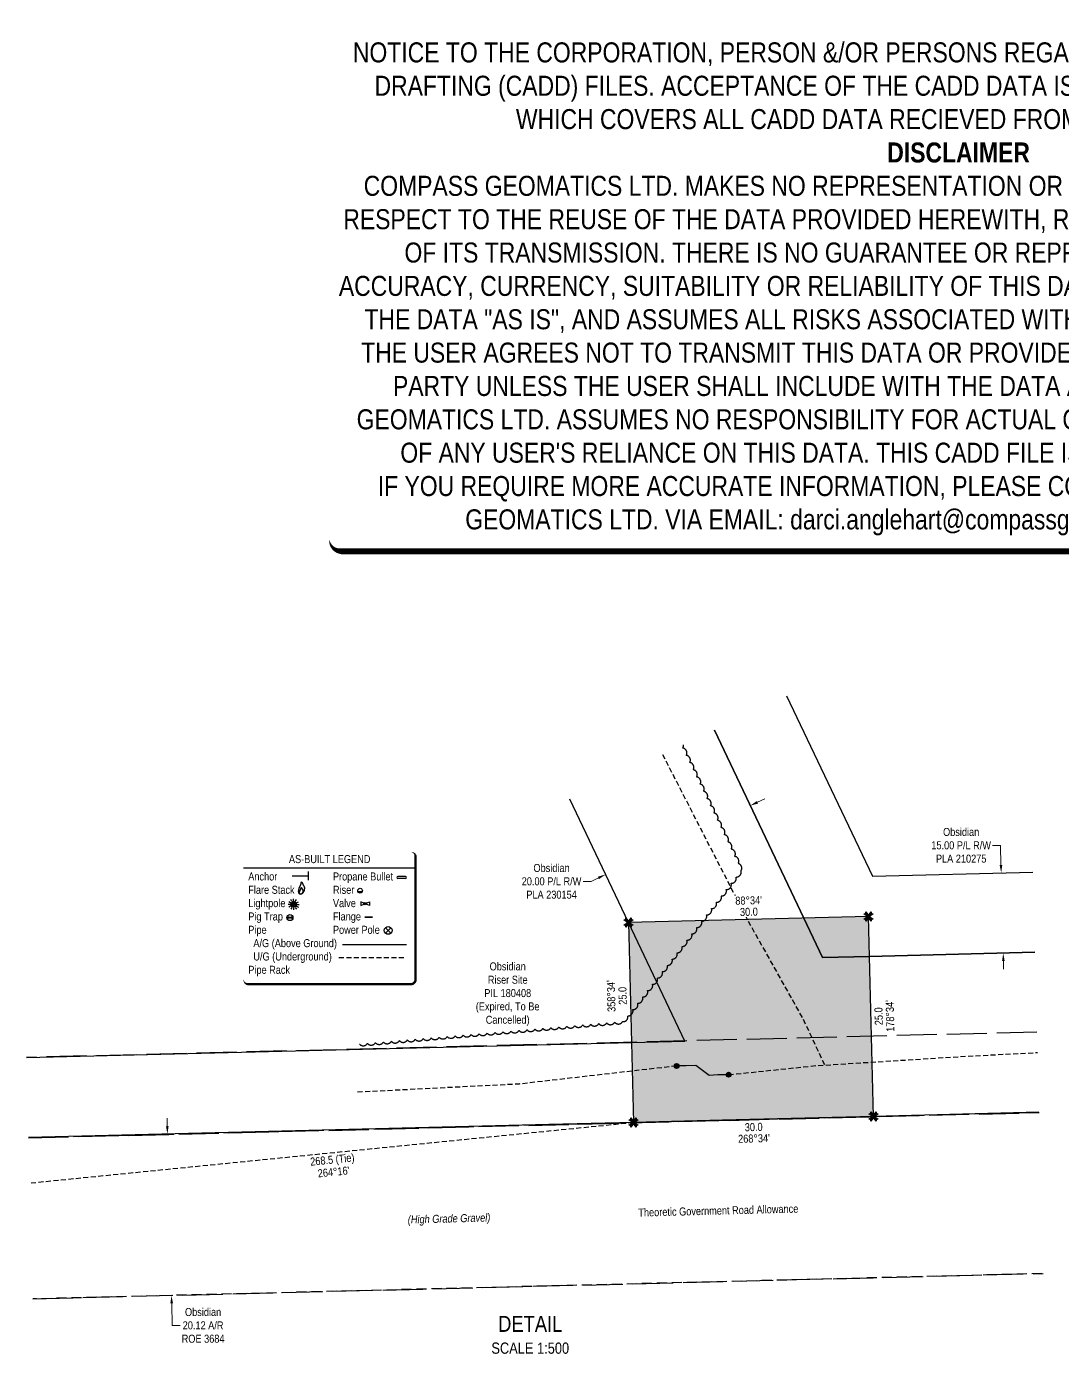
# Model space of a CAD drawing. Extents: x 615327 to 617741, y 5878800 to 5880555.
# Drawn here: x 615327 to 616620, y 5878892 to 5880555 of the extents above; entities that cross this region are included whole.
import ezdxf
from ezdxf.enums import TextEntityAlignment as Align

# ---------------------------------------------------------------- set-up
doc = ezdxf.new("R2010")
doc.units = 0
doc.header["$LTSCALE"] = 5
doc.header["$PDSIZE"] = 0.5
for name, pattern in [('0', [1, 1, 0]), ('foc-ACCESSROAD', [3.75, 2.5, -1.25]), ('foc-TIELINE', [1.875, 1.25, -0.625]), ('foc-UNSURVEYED', [12.5, 10, -2.5]), ('POWERLINE5', [7.8, 2.4, -0.6, 0.6, -0.6, 0.6, -0.6, 2.4]), ('UG_PIPE', [1.875, 1.25, -0.625])]:
    doc.linetypes.add(name, pattern=pattern)
doc.layers.get('Defpoints').update_dxf_attribs({"color": 9})
doc.layers.add('AS-PIPE-AG', color=7, linetype='Continuous', true_color=0x7d00fa)
for name, color, linetype in [('AS-PIPE-UG', 44, 'UG_PIPE'), ('AS-POWER-EXISTING', 72, 'POWERLINE5'), ('AS-SYMBOL', 7, 'Continuous'), ('C-AR', 13, 'foc-ACCESSROAD'), ('C-RW', 13, 'Continuous'), ('CG-NOTES', 7, 'Continuous'), ('DETAIL-T', 7, 'Continuous'), ('L-BD', 7, 'Continuous'), ('L-MON', 1, 'Continuous'), ('L-ROAD-T', 7, 'Continuous'), ('L-TIE', 7, 'foc-TIELINE'), ('L-USEC', 7, 'foc-UNSURVEYED'), ('P-PROPOSED', 10, 'Continuous'), ('P-PROPOSED-H', 21, 'Continuous'), ('T-BUSH', 110, '0')]:
    doc.layers.add(name, color=color, linetype=linetype)
for name, color, linetype, lineweight in [('C-AR-T', 13, 'Continuous', 9), ('C-RW-T', 13, 'Continuous', 9), ('C-WS-T', 13, 'Continuous', 9), ('T-TEXT', 48, 'Continuous', 18)]:
    doc.layers.add(name, color=color, linetype=linetype, lineweight=lineweight)
doc.layers.add('DISCLAIMER', color=7, linetype='Continuous', plot=False)
doc.styles.add('100L', font='ARIALN.TTF', dxfattribs={"height": 11})
doc.styles.add('80', font='ARIALN.TTF', dxfattribs={"height": 10})
doc.styles.add('80CG', font='ARIALN.TTF', dxfattribs={"height": 10})
doc.styles.add('80L', font='ARIALN.TTF', dxfattribs={"height": 10})
doc.styles.add('80LS', font='ARIALNI.TTF', dxfattribs={"height": 10})
doc.dimstyles.new('Compass 5 000', dxfattribs={"dimscale": 5, "dimtxt": 9, "dimasz": 2, "dimexe": 0.2, "dimexo": 0.0625, "dimgap": 0.5, "dimtad": 0, "dimtih": 1, "dimtoh": 1, "dimzin": 0, "dimdsep": 46, "dimtxsty": '80CG', "dimcen": 0.1, "dimse1": 1, "dimse2": 1, "dimclrd": 256, "dimclrt": 256, "dimaunit": 1, "dimadec": 4, "dimazin": 0, "dimtfac": 0.06, "dimtofl": 0, "dimtmove": 0, "dimatfit": 1, "dimfxl": 0.2, "dimtolj": 1, "dimtzin": 0, "dimlwd": -1, "dimarcsym": 0})

# ---------------------------------------------------------------- blocks, each defined once
blk = doc.blocks.new('TEMP')
h = blk.add_hatch(color=255)
h.dxf.hatch_style = 1
h.paths.add_polyline_path([(0, 0.25), (-0.67, 1.15), (-0.67, 0.67), (-1.15, 0.67), (-0.25, 0), (-1.15, -0.67), (-0.67, -0.67), (-0.67, -1.15), (0, -0.25), (0.67, -1.15), (0.67, -0.67), (1.15, -0.67), (0.25, 0), (1.15, 0.67), (0.67, 0.67), (0.67, 1.15)])
h.paths.add_polyline_path([(0.57, 0.85), (0.57, 0.57), (0.85, 0.57), (0.08, 0), (0.85, -0.57), (0.57, -0.57), (0.57, -0.85), (0, -0.08), (-0.57, -0.85), (-0.57, -0.57), (-0.85, -0.57), (-0.08, 0), (-0.85, 0.57), (-0.57, 0.57), (-0.57, 0.85), (0, 0.08)], flags=16)
h = blk.add_hatch(color=1)
h.dxf.hatch_style = 1
h.paths.add_polyline_path([(0, 0.08), (-0.57, 0.85), (-0.57, 0.57), (-0.85, 0.57), (-0.08, 0), (-0.85, -0.57), (-0.57, -0.57), (-0.57, -0.85), (0, -0.08), (0.57, -0.85), (0.57, -0.57), (0.85, -0.57), (0.08, 0), (0.85, 0.57), (0.57, 0.57), (0.57, 0.85)])
at = {"color": 1}
for p, q in [((-0.08, 0), (0.08, 0)), ((0, 0.08), (0, -0.08))]:
    blk.add_line(p, q, dxfattribs=at)
at = {"color": 255, "flags": 128}
blk.add_lwpolyline([(-0.25, 0), (-1.15, 0.67), (-0.67, 0.67), (-0.67, 1.15), (0, 0.25), (0.67, 1.15), (0.67, 0.67), (1.15, 0.67), (0.25, 0), (1.15, -0.67), (0.67, -0.67), (0.67, -1.15), (0, -0.25), (-0.67, -1.15), (-0.67, -0.67), (-1.15, -0.67)], close=True, dxfattribs=at)
at = {"color": 1, "flags": 128}
blk.add_lwpolyline([(-0.08, 0), (-0.85, 0.57), (-0.57, 0.57), (-0.57, 0.85), (0, 0.08), (0.57, 0.85), (0.57, 0.57), (0.85, 0.57), (0.08, 0), (0.85, -0.57), (0.57, -0.57), (0.57, -0.85), (0, -0.08), (-0.57, -0.85), (-0.57, -0.57), (-0.85, -0.57)], close=True, dxfattribs=at)
blk = doc.blocks.new('*D35')
at = {"layer": 'C-RW-T', "transparency": 16777216}
for p, q in [((616543, 5879531.6), (616533, 5879531.6)), ((616543.6, 5879507), (616543, 5879531.6)), ((616546.7, 5879387.1), (616546.9, 5879377.1))]:
    blk.add_line(p, q, dxfattribs=at)
for points in [[(616545.3, 5879507.1), (616542, 5879507), (616543.9, 5879497)], [(616548.3, 5879387.1), (616545, 5879387), (616546.4, 5879397.1)]]:
    blk.add_solid(points, dxfattribs=at)
at = {"layer": 'Defpoints', "color": 0, "transparency": 16777216}
for p in [(616519.4, 5879496.4), (616543.9, 5879497), (616522, 5879396.5)]:
    blk.add_point(p, dxfattribs=at)
at = {"layer": 'C-RW-T', "transparency": 16777216, "insert": (616493.9, 5879531.6), "char_height": 10, "attachment_point": 5, "style": '80CG'}
blk.add_mtext('\\A1;Obsidian\\P15.00 P/L R/W\\PPLA 210275', dxfattribs=at)
blk = doc.blocks.new('*D36')
at = {"layer": 'C-RW-T', "transparency": 16777216}
for p, q in [((616239.5, 5879585.5), (616248.6, 5879589.7)), ((616031.8, 5879486.6), (616021.8, 5879486.6)), ((616040.8, 5879490.9), (616031.8, 5879486.6))]:
    blk.add_line(p, q, dxfattribs=at)
for points in [[(616238.8, 5879587), (616240.3, 5879583.9), (616230.5, 5879581.2)], [(616040.1, 5879492.4), (616041.5, 5879489.4), (616049.9, 5879495.2)]]:
    blk.add_solid(points, dxfattribs=at)
at = {"layer": 'Defpoints', "color": 0, "transparency": 16777216}
for p in [(616227.2, 5879588.1), (616046.6, 5879502.1), (616049.9, 5879495.2)]:
    blk.add_point(p, dxfattribs=at)
at = {"layer": 'C-RW-T', "transparency": 16777216, "insert": (615982.3, 5879486.6), "char_height": 10, "attachment_point": 5, "style": '80CG'}
blk.add_mtext('\\A1;Obsidian\\P20.00 P/L R/W\\PPLA 230154', dxfattribs=at)
blk = doc.blocks.new('*D37')
at = {"layer": 'C-AR-T', "transparency": 16777216}
for p, q in [((615502.3, 5879180.7), (615502.1, 5879190.7)), ((615507.9, 5878959.3), (615508.6, 5878931.8)), ((615508.6, 5878931.8), (615518.6, 5878931.8))]:
    blk.add_line(p, q, dxfattribs=at)
for points in [[(615504, 5879180.8), (615500.7, 5879180.7), (615502.6, 5879170.8)], [(615509.6, 5878959.3), (615506.2, 5878959.2), (615507.6, 5878969.3)]]:
    blk.add_solid(points, dxfattribs=at)
at = {"layer": 'Defpoints', "color": 0, "transparency": 16777216}
for p in [(615502.5, 5879170.7), (615507.5, 5878969.3), (615507.6, 5878969.3)]:
    blk.add_point(p, dxfattribs=at)
at = {"layer": 'C-AR-T', "transparency": 16777216, "insert": (615547.1, 5878931.8), "char_height": 10, "attachment_point": 5, "style": '80CG'}
blk.add_mtext('\\A1;Obsidian\\P20.12 A/R\\PROE 3684', dxfattribs=at)
blk = doc.blocks.new('RISER')
h = blk.add_hatch(color=255)
h.dxf.hatch_style = 1
edge = h.paths.add_edge_path()
edge.add_arc((0, 0), 0.7, 0, 360)
blk.add_hatch(color=13).paths.add_polyline_path([(0.58, -0.15), (-0.58, -0.15, 0.774597)])
at = {"color": 13}
blk.add_line((-0.58, -0.15), (0.58, -0.15), dxfattribs=at)
blk.add_circle((0, 0), 0.6, dxfattribs=at)
blk = doc.blocks.new('as-built legend')
h = blk.add_hatch(color=13)
h.dxf.hatch_style = 1
edge = h.paths.add_edge_path()
edge.add_arc((-47.7, -0.3), 3.41, 0, 360)
blk.add_hatch(color=13).paths.add_polyline_path([(38.3, 16.1), (32.5, 16.1, 0.774597)])
at = {"layer": 'AS-SYMBOL'}
h = blk.add_hatch(color=13, dxfattribs=at)
h.dxf.hatch_style = 1
h.paths.add_polyline_path([(-52.7, -16.7, 1), (-54.9, -16.7, 1)])
h = blk.add_hatch(color=13, dxfattribs=at)
h.dxf.hatch_style = 1
h.paths.add_polyline_path([(-51.7, -16.7, 1), (-49.4, -16.7, 1)])
at = {"color": 1}
blk.add_line((-110.3, 45.3), (104.8, 45.3), dxfattribs=at)
at = {"color": 13}
for p, q in [((92.3, 34.7), (82.7, 34.7)), ((92.3, 32.3), (82.7, 32.3)), ((-51.4, 1.9), (-53.7, 3.1)), ((-49.8, 3.4), (-51.1, 5.7)), ((-47.7, 4), (-47.7, 6.6)), ((-45.5, 3.4), (-44.2, 5.7)), ((-44, 1.9), (-41.7, 3.1)), ((32.5, 16.1), (38.3, 16.1)), ((36.2, 2.8), (36.2, -1.6)), ((40.3, 1.2), (36.2, 2.8)), ((43.1, 1.2), (47.2, 2.8)), ((47.2, 2.8), (47.2, -1.6)), ((-52, -0.3), (-54.6, -0.3)), ((-51.4, -2.5), (-53.7, -3.8)), ((-49.8, -4), (-51.1, -6.3)), ((-47.7, -4.6), (-47.7, -7.2)), ((-45.5, -4), (-44.2, -6.3)), ((-44, -2.5), (-41.7, -3.8)), ((-43.4, -0.3), (-40.8, -0.3)), ((36.2, -1.6), (40.3, 0)), ((47.2, -1.6), (43.1, 0))]:
    blk.add_line(p, q, dxfattribs=at)
at = {"color": 1, "flags": 128}
blk.add_lwpolyline([(-104.3, -99.9, 3, 3, 0), (98.8, -99.9, 3, 3, 0.414214), (104.8, -93.9, 3, 3, 0), (104.8, 59.3, 3, 0, 0.414214), (98.8, 65.3, 0, 0, 0), (-104.3, 65.3, 0, 0, 0.414214), (-110.3, 59.3, 0, 0, 0), (-110.3, -93.9, 0, 3, 0.414214)], format="xyseb", close=True, dxfattribs=at)
at = {"color": 13, "flags": 128}
for points in [[(-37.6, 12.7), (-37.8, 12.6), (-38, 12.5), (-38.2, 12.4), (-38.5, 12.4), (-38.7, 12.4), (-38.9, 12.3), (-39.1, 12.4), (-39.4, 12.4), (-39.6, 12.4), (-39.8, 12.5), (-39.9, 12.6), (-40.1, 12.7), (-40.3, 12.9), (-40.4, 13.1), (-40.6, 13.3), (-40.7, 13.5), (-40.8, 13.7), (-41, 14), (-41.1, 14.3), (-41.2, 14.6), (-41.3, 15), (-41.3, 15.4), (-41.4, 15.8), (-41.4, 16.2), (-41.4, 16.6), (-41.3, 17.1), (-41.3, 17.6), (-41.2, 18.1), (-41.1, 18.6), (-40.9, 19.1), (-40.8, 19.6), (-40.6, 20), (-40.5, 20.4), (-40.3, 20.8), (-40.2, 21.2), (-40, 21.6), (-39.8, 22), (-39.6, 22.3), (-39.5, 22.7), (-39.3, 23), (-39.1, 23.4), (-39, 23.8), (-38.8, 24.1), (-38.6, 24.5), (-38.5, 24.9), (-38.4, 25.3), (-38.2, 25.7), (-38.1, 26.1), (-38.1, 26.4), (-38, 26.8), (-38, 27.1), (-37.9, 27.4), (-37.9, 27.7), (-37.9, 27.8), (-37.8, 28), (-37.8, 28), (-37.7, 28), (-37.6, 27.9), (-37.5, 27.7), (-37.3, 27.5), (-37.2, 27.3), (-37.1, 27), (-36.9, 26.7), (-36.8, 26.5), (-36.7, 26.2), (-36.6, 25.9), (-36.5, 25.7), (-36.3, 25.4), (-36.2, 25.2), (-36.1, 25), (-36, 24.7), (-35.8, 24.4), (-35.7, 24.2), (-35.5, 23.9), (-35.4, 23.6), (-35.2, 23.3), (-35.1, 23), (-34.9, 22.8), (-34.8, 22.5), (-34.7, 22.2), (-34.6, 22), (-34.4, 21.8), (-34.4, 21.5), (-34.3, 21.3), (-34.2, 21.1), (-34.2, 20.9), (-34.1, 20.7), (-34.1, 20.5), (-34.1, 20.3), (-34.1, 20.1), (-34.1, 19.9), (-34.2, 19.7), (-34.2, 19.5), (-34.2, 19.3), (-34.2, 19.1), (-34.3, 18.9), (-34.3, 18.6), (-34.3, 18.4), (-34.3, 18.2), (-34.4, 17.9), (-34.4, 17.7), (-34.4, 17.4), (-34.5, 17.2), (-34.5, 17), (-34.6, 16.7), (-34.7, 16.5), (-34.8, 16.3), (-35, 16.1), (-35.1, 15.8), (-35.2, 15.6), (-35.4, 15.4), (-35.5, 15.2), (-35.6, 15.1), (-35.7, 14.9), (-35.9, 14.7), (-36, 14.5), (-36.1, 14.4), (-36.2, 14.2), (-36.3, 14.1), (-36.4, 13.9), (-36.5, 13.7), (-36.7, 13.6), (-36.8, 13.4), (-36.9, 13.2), (-37.1, 13.1), (-37.2, 12.9), (-37.4, 12.8)], [(-38, 12.5), (-38.2, 12.5), (-38.3, 12.4), (-38.4, 12.4), (-38.5, 12.4), (-38.7, 12.4), (-38.8, 12.4), (-38.9, 12.4), (-39, 12.4), (-39.2, 12.4), (-39.3, 12.4), (-39.4, 12.5), (-39.5, 12.6), (-39.5, 12.7), (-39.6, 12.8), (-39.7, 12.9), (-39.8, 13), (-39.9, 13.1), (-39.9, 13.3), (-40, 13.4), (-40.1, 13.6), (-40.1, 13.8), (-40.1, 14), (-40.2, 14.3), (-40.2, 14.5), (-40.2, 14.8), (-40.1, 15), (-40.1, 15.3), (-40, 15.6), (-40, 15.9), (-39.9, 16.1), (-39.8, 16.4), (-39.8, 16.7), (-39.7, 16.9), (-39.6, 17.1), (-39.5, 17.3), (-39.4, 17.5), (-39.3, 17.7), (-39.2, 17.9), (-39.1, 18.1), (-39, 18.3), (-38.9, 18.5), (-38.8, 18.7), (-38.7, 19), (-38.6, 19.2), (-38.5, 19.4), (-38.5, 19.6), (-38.4, 19.8), (-38.4, 20), (-38.3, 20.2), (-38.3, 20.4), (-38.3, 20.6), (-38.2, 20.8), (-38.2, 20.9), (-38.2, 21), (-38.2, 21.1), (-38.1, 21.1), (-38.1, 21.1), (-38, 21.1), (-38, 21), (-37.9, 20.9), (-37.8, 20.7), (-37.8, 20.6), (-37.7, 20.4), (-37.6, 20.3), (-37.5, 20.1), (-37.5, 20), (-37.4, 19.8), (-37.3, 19.7), (-37.3, 19.6), (-37.2, 19.4), (-37.1, 19.3), (-37.1, 19.1), (-37, 19), (-36.9, 18.8), (-36.8, 18.7), (-36.7, 18.5), (-36.6, 18.3), (-36.6, 18.2), (-36.5, 18), (-36.4, 17.9), (-36.3, 17.8), (-36.3, 17.6), (-36.2, 17.5), (-36.2, 17.4), (-36.2, 17.3), (-36.1, 17.1), (-36.1, 17), (-36.1, 16.9), (-36.1, 16.8), (-36.1, 16.7), (-36.1, 16.6), (-36.1, 16.5), (-36.1, 16.4), (-36.2, 16.2), (-36.2, 16.1), (-36.2, 16), (-36.2, 15.9), (-36.2, 15.7), (-36.2, 15.6), (-36.2, 15.5), (-36.2, 15.3), (-36.3, 15.2), (-36.3, 15.1), (-36.3, 14.9), (-36.4, 14.8), (-36.4, 14.7), (-36.5, 14.6), (-36.6, 14.4), (-36.7, 14.3), (-36.7, 14.2), (-36.8, 14.1), (-36.9, 14), (-36.9, 13.9), (-37, 13.8), (-37.1, 13.7), (-37.1, 13.6), (-37.2, 13.5), (-37.3, 13.4), (-37.3, 13.3), (-37.4, 13.2), (-37.5, 13.1), (-37.5, 13), (-37.6, 12.9), (-37.7, 12.9), (-37.8, 12.8), (-37.8, 12.7), (-37.9, 12.6)]]:
    blk.add_lwpolyline(points, close=True, dxfattribs=at)
at = {"color": 13, "const_width": 2, "flags": 128}
blk.add_lwpolyline([(41.3, -16.2), (46.3, -16.2), (51.3, -16.2)], dxfattribs=at)
at = {"color": 13}
for centre, radius in [((35.4, 16.9), 3), ((-47.7, -0.3), 3.41), ((41.7, 0.6), 1.56), ((41.7, 0.6), 0.55)]:
    blk.add_circle(centre, radius, dxfattribs=at)
for centre, start, end in [((82.7, 33.5), 90, 270), ((92.3, 33.5), 270, 90)]:
    blk.add_arc(centre, 1.2, start, end, dxfattribs=at)
at = {"layer": 'AS-PIPE-AG', "flags": 128}
blk.add_lwpolyline([(13.4, -50.2), (93.4, -50.2)], dxfattribs=at)
at = {"layer": 'AS-PIPE-UG', "flags": 128}
blk.add_lwpolyline([(9, -66.5), (93.3, -66.5)], dxfattribs=at)
at = {"layer": 'AS-POWER-EXISTING', "linetype": 'Continuous'}
for p, q in [((74, -36.2), (67.1, -29.5)), ((67.1, -36.2), (74, -29.5))]:
    blk.add_line(p, q, dxfattribs=at)
blk.add_circle((70.5, -32.8), 4.8, dxfattribs=at)
at = {"layer": 'AS-SYMBOL', "color": 72}
blk.add_line((-28.9, 29.9), (-28.9, 40.9), dxfattribs=at)
at = {"layer": 'AS-SYMBOL', "color": 72, "flags": 128}
blk.add_lwpolyline([(-49.5, 35.4), (-28.9, 35.4)], dxfattribs=at)
at = {"layer": 'AS-SYMBOL', "color": 13}
for centre, radius in [((-52.2, -16.7), 3.75), ((-53.8, -16.7), 1.12), ((-50.5, -16.7), 1.12)]:
    blk.add_circle(centre, radius, dxfattribs=at)
at = {"insert": (-60.3, 61.4), "char_height": 10, "attachment_point": 1, "style": '80L'}
blk.add_mtext_dynamic_manual_height_columns('\\pi6.80782;AS-BUILT LEGEND', width=114.83, gutter_width=45, heights=[0], dxfattribs=at)
at = {"layer": 'CG-NOTES', "char_height": 10, "attachment_point": 1, "style": '80L'}
for s, insert, width in [('Anchor\\PFlare Stack\\PLightpole\\PPig Trap\\PPipe\\P  A/G (Above Ground)\\P  U/G (Underground)\\PPipe Rack', (-104.3, 39.7), 110.209), ('Propane Bullet\\PRiser\\PValve\\PFlange\\PPower Pole', (1.5, 39.7), 85.182)]:
    blk.add_mtext(s, dxfattribs=dict(at, insert=insert, width=width))
blk = doc.blocks.new('Disclaimer_Legal')
at = {"layer": 'DISCLAIMER', "color": 254, "flags": 128}
blk.add_lwpolyline([(-3612.9, -1104.6, 37.5, 37.5, 0), (4096.1, -1104.6, 37.5, 37.5, 0.414214), (4171.1, -1029.6, 37.5, 37.5, 0), (4171.1, 2078.7, 37.5, 0, 0.414214), (4096.1, 2153.7, 0, 0, 0), (-3612.9, 2153.7, 0, 0, 0.414214), (-3687.9, 2078.7, 0, 0, 0), (-3687.9, -1029.6, 0, 37.5, 0.414214)], format="xyseb", close=True, dxfattribs=at)
at = {"layer": 'DISCLAIMER', "color": 254, "insert": (241.6, 533.9), "char_height": 125, "width": 7717.568, "attachment_point": 5, "style": '80'}
blk.add_mtext('NOTICE TO THE CORPORATION, PERSON &/OR PERSONS REGARDING THIS COMPUTER AIDED DESIGN AND DRAFTING (CADD) FILES. ACCEPTANCE OF THE CADD DATA IS BASED ON THE FOLLOWING DISCLAIMER WHICH COVERS ALL CADD DATA RECIEVED FROM COMPASS GEOMATICS LTD.\\P{\\fArial Narrow|b1|i0|c0|p34;DISCLAIMER}\\PCOMPASS GEOMATICS LTD. MAKES NO REPRESENTATION OR WARRANTIES, EXPRESS OR IMPLIED, WITH RESPECT TO THE REUSE OF THE DATA PROVIDED HEREWITH, REGARDLESS OF ITS FORMAT OR THE MEANS OF ITS TRANSMISSION. THERE IS NO GUARANTEE OR REPRESENTATION TO THE USER AS TO THE ACCURACY, CURRENCY, SUITABILITY OR RELIABILITY OF THIS DATA FOR ANY PURPOSE. THE USER ACCEPTS THE DATA "AS IS", AND ASSUMES ALL RISKS ASSOCIATED WITH ITS USE. BY ACCEPTANCE OF THIS DATA, THE USER AGREES NOT TO TRANSMIT THIS DATA OR PROVIDE ACCESS OR ANY PART OF IT TO ANOTHER PARTY UNLESS THE USER SHALL INCLUDE WITH THE DATA A COPY OF THIS DISCLAIMER. COMPASS GEOMATICS LTD. ASSUMES NO RESPONSIBILITY FOR ACTUAL OR CONSEQUENTIAL DAMAGE AS A RESULT OF ANY USER\'S RELIANCE ON THIS DATA. THIS CADD FILE IS FOR ILLUSTRATION PURPOSES ONLY.\\PIF YOU REQUIRE MORE ACCURATE INFORMATION, PLEASE CONTACT DARCI ANGLEHART AT COMPASS GEOMATICS LTD. VIA EMAIL: darci.anglehart@compassgeomatics.ca OR CELL: 506-961-7292', dxfattribs=at)

msp = doc.modelspace()

# ---------------------------------------------------------------- hatches: boundary and pattern name
at = {"layer": 'P-PROPOSED-H'}
h = msp.add_hatch(color=256, dxfattribs=at)
h.dxf.hatch_style = 1
h.paths.add_polyline_path([(616195.949, 5879188.189), (616384.42, 5879192.897), (616378.178, 5879442.726), (616078.384, 5879435.236), (616084.625, 5879185.407)])

# ---------------------------------------------------------------- linework, layer by layer
at = {"layer": 'AS-PIPE-AG', "flags": 128}
msp.add_lwpolyline([(616203.508, 5879245.028), (616190.068, 5879244.858), (616178.978, 5879244.028), (616162.498, 5879256.648), (616150.628, 5879255.998), (616138.488, 5879255.918)], dxfattribs=at)
at = {"layer": 'AS-PIPE-UG', "flags": 128}
for points in [[(616323.558, 5879257.238), (616296.538, 5879314.908), (616226.518, 5879439.778), (616126.748, 5879634.178), (616121.459, 5879644.885)], [(616203.508, 5879245.028), (616313.068, 5879256.428), (616500.738, 5879268.168), (616589.222, 5879272.731)], [(616138.488, 5879255.918), (615941.838, 5879233.328), (615740.018, 5879223.218)]]:
    msp.add_lwpolyline(points, dxfattribs=at)
at = {"layer": 'C-AR', "flags": 128}
for points in [[(615329.212, 5879166.384), (616084.625, 5879185.407), (616195.949, 5879188.189), (616384.42, 5879192.897), (616591.117, 5879198.128)], [(616594.809, 5878996.538), (615334.269, 5878964.924)]]:
    msp.add_lwpolyline(points, dxfattribs=at)
at = {"layer": 'C-RW'}
for points in [[(616275.9, 5879718.347), (616383.074, 5879492.952), (616583.511, 5879498.022)], [(616586.038, 5879398.088), (616379.521, 5879392.866), (616320.809, 5879391.399), (616297.367, 5879440.673), (616185.645, 5879675.431)], [(616185.665, 5879675.44), (616297.367, 5879440.673), (616320.804, 5879391.406), (616379.521, 5879392.866), (616586.038, 5879398.087)], [(615326.7, 5879266.444), (616082.128, 5879285.402), (616148.892, 5879287.073), (616078.394, 5879435.214), (616004.977, 5879589.45)], [(616591.116, 5879198.147), (616384.42, 5879192.897), (616195.949, 5879188.189), (616084.625, 5879185.407), (615978.816, 5879182.783), (615329.21, 5879166.451)]]:
    msp.add_lwpolyline(points, dxfattribs=at)
at = {"layer": 'L-TIE'}
msp.add_line((616084.646, 5879185.097), (615330.643, 5879109.36), dxfattribs=at)
at = {"layer": 'L-USEC'}
for p, q in [((616588.573, 5879298.266), (615326.696, 5879266.586)), ((615329.22, 5879166.069), (616591.126, 5879197.749)), ((615334.267, 5878965.04), (616596.173, 5878996.72))]:
    msp.add_line(p, q, dxfattribs=at)
at = {"layer": 'P-PROPOSED', "flags": 128}
msp.add_lwpolyline([(616195.949, 5879188.189), (616384.42, 5879192.897), (616378.178, 5879442.726), (616078.384, 5879435.236), (616084.625, 5879185.407)], close=True, dxfattribs=at)
at = {"layer": 'T-BUSH', "flags": 128}
msp.add_lwpolyline([(615742.422, 5879283.336, 0.52056705), (615752.382, 5879284.187, 0.52056705), (615762.343, 5879285.037, 0.52056705), (615772.303, 5879285.887, 0.52056705), (615782.263, 5879286.737, 0.52056705), (615792.223, 5879287.588, 0.52056705), (615802.183, 5879288.438, 0.52056705), (615812.143, 5879289.288, 0.52056705), (615822.103, 5879290.139, 0.52056705), (615832.063, 5879290.989, 0.52056705), (615842.023, 5879291.839, 0.52056705), (615851.983, 5879292.689, 0.52056705), (615861.943, 5879293.54, 0.52056705), (615871.903, 5879294.39, 0.52056705), (615881.863, 5879295.24, 0.52056705), (615891.823, 5879296.091, 0.52056705), (615901.783, 5879296.941, 0.52056705), (615911.743, 5879297.791, 0.52056705), (615921.703, 5879298.641, 0.52056705), (615931.663, 5879299.492, 0.52056705), (615941.623, 5879300.342, 0.52056705), (615951.583, 5879301.192, 0.52056705), (615961.543, 5879302.043, 0.52056705), (615971.503, 5879302.893, 0.52056705), (615981.463, 5879303.743, 0.52056705), (615991.423, 5879304.593, 0.52056705), (616001.383, 5879305.444, 0.52056705), (616011.343, 5879306.294, 0.52056705), (616021.303, 5879307.144, 0.52056705), (616031.263, 5879307.995, 0.52056705), (616041.223, 5879308.845, 0.52056705), (616051.183, 5879309.695, 0.52056705), (616061.143, 5879310.545, 0.52056705), (616071.103, 5879311.396, 0.52056705), (616077.646, 5879318.545, 0.52056705), (616083.789, 5879326.431, 0.52056705), (616089.932, 5879334.317, 0.52056705), (616096.075, 5879342.203, 0.52056705), (616102.218, 5879350.089, 0.52056705), (616108.361, 5879357.975, 0.52056705), (616114.504, 5879365.861, 0.52056705), (616120.647, 5879373.747, 0.52056705), (616126.79, 5879381.633, 0.52056705), (616132.933, 5879389.519, 0.52056705), (616139.076, 5879397.405, 0.52056705), (616145.218, 5879405.291, 0.52056705), (616151.361, 5879413.177, 0.52056705), (616157.504, 5879421.063, 0.52056705), (616163.647, 5879428.949, 0.52056705), (616169.79, 5879436.835, 0.52056705), (616175.933, 5879444.721, 0.52056705), (616182.076, 5879452.607, 0.52056705), (616188.219, 5879460.493, 0.52056705), (616194.362, 5879468.38, 0.52056705), (616200.505, 5879476.266, 0.52056705), (616206.648, 5879484.152, 0.52056705), (616212.791, 5879492.038, 0.52056705), (616218.934, 5879499.924, 0.52056705), (616215.427, 5879508.851, 0.52056705), (616211.107, 5879517.865, 0.52056705), (616206.787, 5879526.88, 0.52056705), (616202.467, 5879535.895, 0.52056705), (616198.147, 5879544.909, 0.52056705), (616193.827, 5879553.924, 0.52056705), (616189.508, 5879562.939, 0.52056705), (616185.188, 5879571.953, 0.52056705), (616180.868, 5879580.968, 0.52056705), (616176.548, 5879589.983, 0.52056705), (616172.228, 5879598.997, 0.52056705), (616167.908, 5879608.012, 0.52056705), (616163.588, 5879617.027, 0.52056705), (616159.269, 5879626.041, 0.52056705), (616154.949, 5879635.056, 0.52056705), (616150.629, 5879644.071, 0.52056705), (616146.309, 5879653.085, 0.16969248), (616147.017, 5879657.048, 0.16969248)], format="xyb", dxfattribs=at)

# ---------------------------------------------------------------- block references
at = {"layer": 'AS-SYMBOL', "xscale": 4.99813, "yscale": 4.99813, "zscale": 4.99813}
for p in [(616138.488, 5879255.918), (616203.508, 5879245.028)]:
    msp.add_blockref('RISER', p, dxfattribs=at)
at = {"layer": 'CG-NOTES', "xscale": 0.999626, "yscale": 0.999626, "zscale": 0.999626}
msp.add_blockref('as-built legend', (615707.774, 5879458.037), dxfattribs=at)
at = {"layer": 'Defpoints', "color": 6, "xscale": 0.2, "yscale": 0.2, "zscale": 0.2}
msp.add_blockref('Disclaimer_Legal', (616442.364, 5880120.014), dxfattribs=at)
at = {"layer": 'L-MON', "color": 6, "xscale": 4.998129999999999, "yscale": 4.998129999999999, "zscale": 4.998129999999999}
for p in [(616378.178, 5879442.726), (616078.384, 5879435.236), (616384.42, 5879192.897), (616084.625, 5879185.407)]:
    msp.add_blockref('TEMP', p, dxfattribs=at)

# ---------------------------------------------------------------- texts
at = {"layer": 'C-WS-T', "insert": (615887.303, 5879385.364), "char_height": 9.99626, "attachment_point": 1, "style": '100L'}
msp.add_mtext_dynamic_manual_height_columns('\\pi17.67299;Obsidian\\P\\pi15.4535;Riser Site\\P\\pi10.98723;PIL 180408\\P\\pi0.39433;(Expired, To Be\\P\\pi12.8351;Cancelled)', width=79.16315, gutter_width=54.979, heights=[0], dxfattribs=at)
at = {"layer": 'DETAIL-T', "color": 3, "insert": (615955.713, 5878920.005), "char_height": 19.99252, "width": 105.46613, "attachment_point": 5, "style": '80CG'}
msp.add_mtext('DETAIL\\P{\\H0.7x;SCALE 1:500}', dxfattribs=at)
at = {"layer": 'L-BD', "style": '80L'}
for s, height, rotation, p in [("178%%d34'", 9.9963, 91.43115, (616405.033, 5879318.405)), ('25.0', 9.9963, 91.43115, (616390.792, 5879318.049)), ('30.0', 9.9963, 1.4312, (616234.76, 5879179.659)), ("268%%d34'", 9.9963, 1.4312, (616235.116, 5879165.419)), ('268.5 (Tie)', 9.99626, 5.73597, (615708.594, 5879137.78)), ("264%%d16'", 9.9963, 5.73597, (615710.017, 5879123.606))]:
    msp.add_text(s, height=height, rotation=rotation, dxfattribs=at).set_placement(p, align=Align.MIDDLE)
at = {"layer": 'L-BD', "insert": (616052.281, 5879323.095), "char_height": 9.99626, "width": 39.15766, "attachment_point": 1, "rotation": 91.4312, "line_spacing_factor": 0.855, "style": '80L'}
msp.add_mtext("\\pi0.27841;358°34'\\P\\pi8.87683;25.0", dxfattribs=at)
at = {"layer": 'L-ROAD-T', "style": '80L'}
msp.add_text('Theoretic Government Road Allowance', height=9.99626, rotation=1.438112, dxfattribs=at).set_placement((616190.606, 5879075.24), align=Align.MIDDLE_CENTER)
at = {"layer": 'T-TEXT', "style": '80LS'}
msp.add_text('(High Grade Gravel)', height=9.99626, rotation=1.436659, dxfattribs=at).set_placement((615854.29, 5879065.346), align=Align.MIDDLE_CENTER)

# ---------------------------------------------------------------- dimensions: what is measured, and where the dimension line sits
at = {"layer": 'C-AR-T'}
dim = msp.add_linear_dim(base=(615507.645, 5878969.272), p1=(615502.468, 5879170.747), p2=(615507.521, 5878969.269), angle=271.436659, text='Obsidian\\P20.12 A/R\\PROE 3684', dimstyle='Compass 5 000', dxfattribs=at)
dim.commit()
dim.dimension.update_dxf_attribs({"geometry": '*D37', "text_midpoint": (615547.107, 5878931.829), "dimtype": 161})
at = {"layer": 'C-RW-T'}
for base, p1, p2, angle, text, picture, middle in [((616049.859, 5879495.161), (616227.211, 5879588.09), (616046.557, 5879502.098), 205.454643, 'Obsidian\\P20.00 P/L R/W\\PPLA 230154', '*D36', (615982.261, 5879486.566)), ((616543.885, 5879497.02), (616521.975, 5879396.468), (616519.448, 5879496.402), 91.449005, 'Obsidian\\P15.00 P/L R/W\\PPLA 210275', '*D35', (616493.926, 5879531.565))]:
    dim = msp.add_linear_dim(base=base, p1=p1, p2=p2, angle=angle, text=text, dimstyle='Compass 5 000', dxfattribs=at)
    dim.commit()
    dim.dimension.update_dxf_attribs({"geometry": picture, "text_midpoint": middle, "dimtype": 161})

# ---------------------------------------------------------------- next in the draw order: texts
at = {"layer": 'L-BD', "insert": (616211.396, 5879467.372), "char_height": 9.99626, "width": 32.78896, "attachment_point": 1, "rotation": 1.4312, "line_spacing_factor": 0.855, "style": '80L', "bg_fill": 3, "box_fill_scale": 1.15, "bg_fill_color": 256, "bg_fill_true_color": 256, "bg_fill_transparency": 0}
msp.add_mtext("\\pi0.27841;88°34' \\P\\pi5.76067;30.0", dxfattribs=at)

doc.saveas('drawing.dxf')
